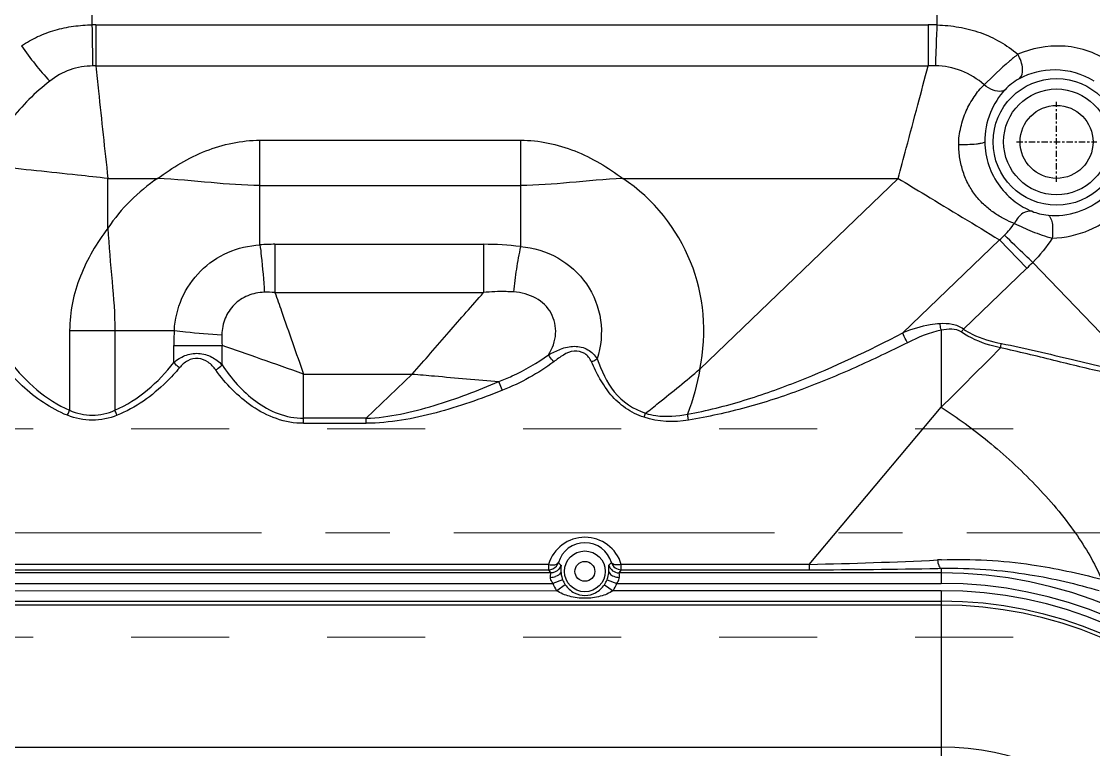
# Model space of a CAD drawing. Header units: millimetres. Extents: x 2634 to 3034, y 1430 to 1883.
# Drawn here: x 2858.9 to 2910.3, y 1745.3 to 1780.2 of the extents above; entities that cross this region are included whole.
import ezdxf

# ---------------------------------------------------------------- set-up
doc = ezdxf.new("R2010")
doc.units = ezdxf.units.MM
doc.linetypes.add('CENTER', pattern=[0.6, 0.375, -0.075, 0.075, -0.075])
doc.linetypes.add('HIDDEN', pattern=[0.2, 0.1, -0.1])
doc.layers.add('cool', color=153, linetype='HIDDEN', lineweight=9)

msp = doc.modelspace()

# ---------------------------------------------------------------- linework, layer by layer
at = {"color": 7, "linetype": 'Continuous'}
for p, q in [((2862.282, 1780.059), (2862.282, 1789.437)), ((2902.797, 1789.437), (2902.797, 1780.054)), ((2862.453, 1780.061), (2862.452, 1778.087)), ((2862.453, 1780.061), (2902.376, 1780.061)), ((2902.376, 1780.061), (2902.376, 1778.087)), ((2862.452, 1778.087), (2902.376, 1778.087)), ((2870.326, 1769.5), (2870.326, 1774.521)), ((2870.326, 1774.521), (2882.826, 1774.521)), ((2882.826, 1774.521), (2882.826, 1769.418)), ((2863.031, 1770.3), (2863.031, 1772.687)), ((2863.031, 1772.687), (2865.418, 1772.687)), ((2887.734, 1772.687), (2900.938, 1772.687)), ((2891.42, 1763.535), (2900.938, 1772.687)), ((2870.326, 1772.351), (2882.826, 1772.351)), ((2905.803, 1769.742), (2901.164, 1765.282)), ((2907.111, 1768.381), (2905.803, 1769.742)), ((2871.045, 1769.526), (2871.044, 1767.211)), ((2871.045, 1769.526), (2881.047, 1769.526)), ((2881.047, 1769.526), (2881.048, 1767.21)), ((2907.391, 1768.659), (2912.5, 1763.345)), ((2907.111, 1768.381), (2904.07, 1765.457)), ((2871.044, 1767.211), (2881.048, 1767.21)), ((2861.197, 1765.392), (2861.197, 1761.562)), ((2861.197, 1765.392), (2866.219, 1765.392)), ((2863.367, 1765.392), (2863.367, 1761.562)), ((2903.005, 1765.403), (2903.005, 1761.707)), ((2866.192, 1763.847), (2866.192, 1764.677)), ((2866.192, 1764.677), (2868.508, 1764.677)), ((2868.508, 1763.742), (2868.508, 1764.677)), ((2872.42, 1760.934), (2872.42, 1763.298)), ((2872.42, 1763.298), (2877.627, 1763.298)), ((2875.421, 1761.177), (2877.627, 1763.298)), ((2896.677, 1754.166), (2903.005, 1761.707)), ((2875.421, 1761.177), (2872.42, 1761.177)), ((2872.42, 1760.934), (2875.421, 1760.934)), ((2875.421, 1760.934), (2875.421, 1761.177)), ((2884.165, 1754.166), (2852.73, 1754.166)), ((2887.658, 1753.907), (2887.658, 1754.166)), ((2896.677, 1754.166), (2887.658, 1754.166)), ((2896.677, 1754.166), (2896.677, 1753.907)), ((2884.277, 1753.757), (2829.404, 1753.757)), ((2852.73, 1753.907), (2884.18, 1753.907)), ((2884.277, 1753.757), (2884.18, 1753.907)), ((2887.658, 1753.907), (2887.546, 1753.757)), ((2903.005, 1753.757), (2887.546, 1753.757)), ((2887.658, 1753.907), (2896.677, 1753.907)), ((2902.835, 1753.971), (2903.005, 1753.975)), ((2903.005, 1753.975), (2903.005, 1753.255)), ((2829.404, 1753.255), (2884.374, 1753.255)), ((2884.845, 1753.431), (2884.374, 1753.255)), ((2884.972, 1753.186), (2884.558, 1752.902)), ((2886.851, 1753.186), (2887.265, 1752.902)), ((2886.978, 1753.431), (2887.449, 1753.255)), ((2887.449, 1753.255), (2903.005, 1753.255)), ((2827.794, 1752.906), (2884.558, 1752.902)), ((2903.005, 1752.902), (2887.265, 1752.902)), ((2903.005, 1752.902), (2903.005, 1744.701)), ((2903.005, 1752.215), (2828.598, 1752.215)), ((2829.404, 1752.4), (2903.005, 1752.4)), ((2828.598, 1745.387), (2903.005, 1745.387))]:
    msp.add_line(p, q, dxfattribs=at)
at = {"color": 1, "linetype": 'CENTER', "ltscale": 0.8}
for p, q in [((2908.535, 1772.517), (2908.535, 1776.367)), ((2906.61, 1774.442), (2910.46, 1774.442))]:
    msp.add_line(p, q, dxfattribs=at)
at = {"color": 7, "linetype": 'Continuous'}
for centre, radius in [((2908.535, 1774.442), 3.041), ((2908.535, 1774.442), 2.539), ((2885.911, 1753.829), 0.978), ((2885.911, 1753.829), 0.476)]:
    msp.add_circle(centre, radius, dxfattribs=at)
at = {"color": 2, "linetype": 'Continuous'}
msp.add_circle((2908.535, 1774.442), 1.75, dxfattribs=at)
at = {"color": 7, "linetype": 'Continuous'}
for centre, radius, start, end in [((2862.456, 1768.485), 11.576, 90.0149, 90.8579), ((2582.974, 1774.346), 279.366, 0.76728, 1.17183), ((2902.376, 1767.302), 12.758, 88.11, 90.0033), ((2862.351, 1770.269), 7.818, 89.2614, 90.2621), ((2902.624, 1769.399), 8.691, 89.3526, 91.6331), ((2866.916, 1768.803), 10.851, 127.9397, 142.0598), ((2870.326, 1765.392), 8.793, 123.9312, 146.0688), ((2882.826, 1765.392), 8.793, 347.8079, 56.0688), ((2900.255, 1775.838), 8.243, 312.2989, 314.5492), ((2871.043, 1759.813), 9.713, 89.9884, 94.2298), ((2881.06, 1755.037), 14.489, 82.9992, 90.0489), ((2898.651, 1777.178), 12.205, 313.8836, 315.7338), ((2870.66, 1761.742), 5.482, 85.9839, 91.3456), ((2875.906, 1764.676), 9.714, 175.7706, 179.9946), ((2873.972, 1765.058), 5.477, 178.6515, 183.9958), ((2672.59, 1994.059), 327.229, 314.76015, 315.46403), ((2899.924, 1766.098), 6.115, 345.3893, 347.4252), ((2885.911, 1753.64), 1.824, 16.7664, 163.2162), ((2885.911, 1753.882), 1.322, 16.1743, 163.8257), ((2888.397, 1757.929), 5.257, 224.4102, 226.2578), ((2884.73, 1756.61), 3.402, 313.2405, 316.0953), ((2887.548, 1754.261), 0.504, 194.8821, 269.8638), ((2887.659, 1754.41), 0.504, 198.4932, 269.8756), ((2891.775, 1988.833), 234.718, 271.19681, 272.69841), ((2903.894, 1731.416), 22.984, 92.1796, 92.6651), ((2886.34, 1753.91), 1.579, 179.6899, 182.9584), ((2896.599, 2056.018), 302.111, 270.01482, 271.18284), ((2903.005, 1732.713), 21.044, 0, 90), ((2884.24, 1754.378), 0.836, 271.4369, 288.5455), ((2885.911, 1753.829), 1.641, 200.4712, 214.3933), ((2886.068, 1753.886), 1.305, 194.464, 200.4273), ((2885.911, 1753.829), 1.139, 200.4722, 214.3933), ((2885.911, 1753.829), 1.139, 325.6067, 339.5288), ((2885.911, 1753.829), 1.641, 325.6067, 339.5288), ((2903.005, 1732.713), 20.542, 0, 90), ((2903.005, 1732.713), 20.189, 0, 90), ((2903.005, 1732.713), 19.687, 0, 90), ((2903.005, 1732.713), 19.502, 0, 90), ((2903.005, 1732.713), 12.674, 0, 90)]:
    msp.add_arc(centre, radius, start, end, dxfattribs=at)
for points, knots in [([(2902.797, 1789.437), (2904.1, 1789.437), (2906.675, 1788.916), (2909.164, 1786.832), (2910.524, 1784.758), (2911.38, 1783.025), (2912.041, 1781.152), (2912.383, 1779.855), (2912.527, 1779.194)], [0, 0, 0, 0, 0.254621, 0.491325, 0.612518, 0.738179, 0.867882, 1, 1, 1, 1]), ([(2858.885, 1779.055), (2859.137, 1779.213), (2859.651, 1779.516), (2860.495, 1779.83), (2861.38, 1780.008), (2861.981, 1780.054), (2862.282, 1780.059)], [0, 0, 0, 0, 0.248026, 0.497307, 0.748439, 1, 1, 1, 1]), ([(2902.797, 1780.054), (2902.789, 1779.886), (2902.761, 1779.231), (2902.736, 1778.577), (2902.722, 1778.09)], [0, 0, 0, 0, 0.256422, 1, 1, 1, 1]), ([(2902.797, 1780.054), (2903.15, 1780.046), (2903.854, 1779.975), (2904.881, 1779.718), (2905.841, 1779.279), (2906.41, 1778.868), (2906.677, 1778.645)], [0, 0, 0, 0, 0.251699, 0.50264, 0.751564, 1, 1, 1, 1]), ([(2858.885, 1779.055), (2859.091, 1778.75), (2859.526, 1778.17), (2859.997, 1777.618), (2860.244, 1777.36)], [0, 0, 0, 0, 0.50726, 1, 1, 1, 1]), ([(2911.039, 1778.314), (2910.704, 1778.534), (2909.979, 1778.879), (2908.48, 1779.148), (2907.338, 1778.934), (2906.677, 1778.645)], [0, 0, 0, 0, 0.265299, 0.522939, 1, 1, 1, 1]), ([(2906.677, 1778.645), (2906.542, 1778.535), (2905.982, 1778.073), (2905.458, 1777.57), (2905.066, 1777.182)], [0, 0, 0, 0, 0.23957, 1, 1, 1, 1]), ([(2906.742, 1777.468), (2906.879, 1777.565), (2906.942, 1777.913), (2906.842, 1778.306), (2906.741, 1778.537), (2906.677, 1778.645)], [0, 0, 0, 0, 0.403361, 0.697654, 1, 1, 1, 1]), ([(2862.316, 1778.087), (2861.944, 1778.085), (2861.194, 1777.964), (2860.536, 1777.588), (2860.244, 1777.36)], [0, 0, 0, 0, 0.501055, 1, 1, 1, 1]), ([(2862.452, 1778.087), (2862.495, 1777.685), (2862.688, 1775.885), (2862.878, 1774.085), (2863.031, 1772.687)], [0, 0, 0, 0, 0.223126, 1, 1, 1, 1]), ([(2900.938, 1772.687), (2901.07, 1773.17), (2901.382, 1774.349), (2901.863, 1776.148), (2902.208, 1777.466), (2902.376, 1778.087)], [0, 0, 0, 0, 0.268315, 0.654806, 1, 1, 1, 1]), ([(2905.066, 1777.182), (2904.743, 1777.46), (2904.009, 1777.931), (2903.148, 1778.085), (2902.722, 1778.09)], [0, 0, 0, 0, 0.500427, 1, 1, 1, 1]), ([(2910.335, 1777.355), (2909.784, 1777.7), (2908.52, 1778.069), (2907.263, 1777.747), (2906.742, 1777.468)], [0, 0, 0, 0, 0.524151, 1, 1, 1, 1]), ([(2906.742, 1777.468), (2906.616, 1777.4), (2906.379, 1777.238), (2906.161, 1777.051), (2906.065, 1776.947)], [0, 0, 0, 0, 0.503605, 1, 1, 1, 1]), ([(2903.85, 1774.304), (2903.834, 1774.586), (2903.924, 1775.144), (2904.168, 1775.929), (2904.571, 1776.603), (2904.876, 1777.022), (2905.066, 1777.182)], [0, 0, 0, 0, 0.265532, 0.521665, 0.766907, 1, 1, 1, 1]), ([(2906.065, 1776.947), (2906.017, 1776.907), (2905.826, 1776.833), (2905.454, 1776.914), (2905.196, 1777.074), (2905.066, 1777.182)], [0, 0, 0, 0, 0.172524, 0.533906, 1, 1, 1, 1]), ([(2906.065, 1776.947), (2905.769, 1776.628), (2905.264, 1775.843), (2905.087, 1774.919), (2905.091, 1774.442)], [0, 0, 0, 0, 0.47638, 1, 1, 1, 1]), ([(2865.418, 1772.687), (2865.774, 1772.954), (2866.516, 1773.447), (2868.104, 1774.237), (2869.443, 1774.522), (2870.326, 1774.521)], [0, 0, 0, 0, 0.250808, 0.501279, 1, 1, 1, 1]), ([(2882.826, 1774.521), (2883.27, 1774.521), (2884.16, 1774.429), (2885.864, 1773.91), (2887.025, 1773.219), (2887.734, 1772.687)], [0, 0, 0, 0, 0.250368, 0.50051, 1, 1, 1, 1]), ([(2906.514, 1770.532), (2906.344, 1770.585), (2906.01, 1770.74), (2905.529, 1771.031), (2905.064, 1771.396), (2904.646, 1771.851), (2904.294, 1772.389), (2904.037, 1772.995), (2903.89, 1773.641), (2903.838, 1774.084), (2903.85, 1774.304)], [0, 0, 0, 0, 0.108674, 0.222688, 0.342047, 0.46721, 0.597472, 0.73107, 0.86583, 1, 1, 1, 1]), ([(2905.091, 1774.442), (2905.087, 1774.429), (2905.048, 1774.404), (2904.971, 1774.379), (2904.845, 1774.353), (2904.607, 1774.322), (2904.27, 1774.301), (2903.989, 1774.3), (2903.85, 1774.304)], [0, 0, 0, 0, 0.032696, 0.096913, 0.198633, 0.334037, 0.669053, 1, 1, 1, 1]), ([(2905.091, 1774.442), (2905.095, 1774.059), (2905.226, 1773.295), (2905.752, 1772.301), (2906.494, 1771.558), (2907.074, 1771.228), (2907.362, 1771.109)], [0, 0, 0, 0, 0.26949, 0.535543, 0.780357, 1, 1, 1, 1]), ([(2908.125, 1770.925), (2908.601, 1770.88), (2909.582, 1770.986), (2910.865, 1771.726), (2911.757, 1772.939), (2911.966, 1773.941), (2911.961, 1774.442)], [0, 0, 0, 0, 0.246159, 0.491773, 0.742097, 1, 1, 1, 1]), ([(2908.327, 1769.817), (2908.937, 1769.84), (2909.86, 1770.042), (2910.937, 1770.633), (2911.898, 1771.401), (2912.81, 1772.701), (2913.061, 1773.96), (2913.053, 1774.586)], [0, 0, 0, 0, 0.248126, 0.372371, 0.49647, 0.745502, 1, 1, 1, 1]), ([(2863.031, 1772.687), (2862.546, 1772.74), (2860.746, 1772.932), (2858.947, 1773.126), (2857.632, 1773.267)], [0, 0, 0, 0, 0.269306, 1, 1, 1, 1]), ([(2870.326, 1772.351), (2869.542, 1772.351), (2867.905, 1772.484), (2866.273, 1772.645), (2865.418, 1772.687)], [0, 0, 0, 0, 0.478194, 1, 1, 1, 1]), ([(2887.734, 1772.688), (2886.879, 1772.645), (2885.247, 1772.484), (2883.61, 1772.351), (2882.826, 1772.351)], [0, 0, 0, 0, 0.521821, 1, 1, 1, 1]), ([(2900.938, 1772.687), (2901.376, 1772.425), (2902.995, 1771.44), (2904.618, 1770.459), (2905.803, 1769.742)], [0, 0, 0, 0, 0.26915, 1, 1, 1, 1]), ([(2907.362, 1771.109), (2907.218, 1771.15), (2906.94, 1771.061), (2906.685, 1770.807), (2906.564, 1770.629), (2906.514, 1770.532)], [0, 0, 0, 0, 0.414367, 0.696831, 1, 1, 1, 1]), ([(2907.362, 1771.109), (2907.477, 1771.062), (2907.729, 1770.986), (2907.988, 1770.938), (2908.125, 1770.925)], [0, 0, 0, 0, 0.474242, 1, 1, 1, 1]), ([(2908.125, 1770.925), (2908.175, 1770.911), (2908.269, 1770.782), (2908.335, 1770.533), (2908.356, 1770.192), (2908.342, 1769.943), (2908.327, 1769.817)], [0, 0, 0, 0, 0.133651, 0.361565, 0.673078, 1, 1, 1, 1]), ([(2863.031, 1770.3), (2862.499, 1769.591), (2861.577, 1768.056), (2861.197, 1766.276), (2861.197, 1765.392)], [0, 0, 0, 0, 0.500743, 1, 1, 1, 1]), ([(2863.031, 1770.3), (2863.073, 1769.445), (2863.234, 1767.814), (2863.367, 1766.176), (2863.367, 1765.392)], [0, 0, 0, 0, 0.521819, 1, 1, 1, 1]), ([(2906.514, 1770.532), (2906.794, 1770.395), (2907.383, 1770.119), (2908.001, 1769.912), (2908.327, 1769.817)], [0, 0, 0, 0, 0.478512, 1, 1, 1, 1]), ([(2907.391, 1768.659), (2907.274, 1768.77), (2906.821, 1769.203), (2906.37, 1769.639), (2906.038, 1769.964)], [0, 0, 0, 0, 0.257711, 1, 1, 1, 1]), ([(2866.219, 1765.392), (2866.247, 1765.919), (2866.494, 1766.974), (2867.408, 1768.311), (2868.745, 1769.224), (2869.799, 1769.471), (2870.326, 1769.5)], [0, 0, 0, 0, 0.25003, 0.500009, 0.750002, 1, 1, 1, 1]), ([(2870.326, 1769.5), (2870.35, 1769.321), (2870.438, 1768.564), (2870.504, 1767.804), (2870.531, 1767.222)], [0, 0, 0, 0, 0.236639, 1, 1, 1, 1]), ([(2882.826, 1769.418), (2882.746, 1769.06), (2882.616, 1768.336), (2882.523, 1767.606), (2882.491, 1767.239)], [0, 0, 0, 0, 0.498977, 1, 1, 1, 1]), ([(2882.826, 1769.418), (2883.444, 1769.363), (2884.678, 1768.998), (2886.108, 1767.707), (2886.812, 1765.909), (2886.689, 1764.623), (2886.497, 1764.032)], [0, 0, 0, 0, 0.25009, 0.500073, 0.750002, 1, 1, 1, 1]), ([(2870.531, 1767.222), (2870.263, 1767.216), (2869.731, 1767.108), (2869.05, 1766.668), (2868.61, 1765.987), (2868.502, 1765.455), (2868.496, 1765.187)], [0, 0, 0, 0, 0.253683, 0.500031, 0.746366, 1, 1, 1, 1]), ([(2871.044, 1767.211), (2871.151, 1766.913), (2871.608, 1765.609), (2872.058, 1764.302), (2872.42, 1763.298)], [0, 0, 0, 0, 0.228329, 1, 1, 1, 1]), ([(2877.627, 1763.298), (2878.223, 1763.965), (2879.352, 1765.279), (2880.498, 1766.579), (2881.048, 1767.21)], [0, 0, 0, 0, 0.516353, 1, 1, 1, 1]), ([(2882.491, 1767.239), (2882.372, 1767.246), (2881.891, 1767.267), (2881.408, 1767.247), (2881.048, 1767.21)], [0, 0, 0, 0, 0.248013, 1, 1, 1, 1]), ([(2884.169, 1764.226), (2884.359, 1764.527), (2884.61, 1765.208), (2884.378, 1766.277), (2883.579, 1767.039), (2882.86, 1767.215), (2882.491, 1767.239)], [0, 0, 0, 0, 0.253185, 0.492741, 0.736172, 1, 1, 1, 1]), ([(2902.939, 1765.715), (2902.784, 1765.706), (2902.176, 1765.633), (2901.587, 1765.449), (2901.164, 1765.282)], [0, 0, 0, 0, 0.254309, 1, 1, 1, 1]), ([(2904.07, 1765.457), (2903.99, 1765.512), (2903.818, 1765.61), (2903.437, 1765.717), (2903.136, 1765.725), (2902.939, 1765.715)], [0, 0, 0, 0, 0.246515, 0.497647, 1, 1, 1, 1]), ([(2903.005, 1765.403), (2902.999, 1765.427), (2902.974, 1765.53), (2902.953, 1765.634), (2902.939, 1765.715)], [0, 0, 0, 0, 0.228561, 1, 1, 1, 1]), ([(2903.961, 1765.32), (2903.831, 1765.41), (2903.491, 1765.476), (2903.169, 1765.435), (2903.005, 1765.403)], [0, 0, 0, 0, 0.48543, 1, 1, 1, 1]), ([(2904.07, 1765.457), (2904.203, 1765.368), (2904.771, 1765.044), (2905.409, 1764.86), (2905.893, 1764.766)], [0, 0, 0, 0, 0.244849, 1, 1, 1, 1]), ([(2866.219, 1765.392), (2866.397, 1765.369), (2867.154, 1765.28), (2867.914, 1765.215), (2868.496, 1765.187)], [0, 0, 0, 0, 0.236096, 1, 1, 1, 1]), ([(2890.838, 1761.377), (2891.753, 1761.536), (2893.555, 1761.997), (2897.033, 1763.242), (2899.537, 1764.427), (2901.164, 1765.282)], [0, 0, 0, 0, 0.251611, 0.502238, 1, 1, 1, 1]), ([(2901.39, 1764.804), (2901.364, 1764.843), (2901.274, 1764.994), (2901.2, 1765.157), (2901.164, 1765.282)], [0, 0, 0, 0, 0.262348, 1, 1, 1, 1]), ([(2905.842, 1764.555), (2905.674, 1764.593), (2905.017, 1764.76), (2904.376, 1765.03), (2903.961, 1765.32)], [0, 0, 0, 0, 0.253924, 1, 1, 1, 1]), ([(2861.089, 1761.319), (2860.287, 1761.64), (2858.853, 1762.631), (2857.776, 1763.958), (2857.312, 1764.651)], [0, 0, 0, 0, 0.508679, 1, 1, 1, 1]), ([(2857.632, 1764.894), (2857.848, 1764.552), (2858.779, 1763.212), (2860.062, 1762.043), (2861.197, 1761.562)], [0, 0, 0, 0, 0.247224, 1, 1, 1, 1]), ([(2872.42, 1763.298), (2871.737, 1763.543), (2870.431, 1763.996), (2869.128, 1764.459), (2868.508, 1764.677)], [0, 0, 0, 0, 0.524711, 1, 1, 1, 1]), ([(2884.169, 1764.226), (2884.361, 1764.32), (2884.746, 1764.527), (2885.402, 1764.682), (2886.069, 1764.529), (2886.39, 1764.209), (2886.497, 1764.032)], [0, 0, 0, 0, 0.246406, 0.503799, 0.761356, 1, 1, 1, 1]), ([(2886.227, 1763.89), (2886.155, 1764.042), (2885.933, 1764.334), (2885.374, 1764.46), (2884.863, 1764.223), (2884.57, 1764.002), (2884.422, 1763.888)], [0, 0, 0, 0, 0.236791, 0.482387, 0.737607, 1, 1, 1, 1]), ([(2901.389, 1764.804), (2900.564, 1764.393), (2898.892, 1763.596), (2896.32, 1762.52), (2893.651, 1761.642), (2891.813, 1761.247), (2890.885, 1761.085)], [0, 0, 0, 0, 0.247564, 0.496573, 0.747324, 1, 1, 1, 1]), ([(2912.447, 1763.085), (2911.924, 1763.164), (2910.568, 1763.409), (2908.381, 1763.966), (2906.702, 1764.373), (2905.842, 1764.555)], [0, 0, 0, 0, 0.234451, 0.610287, 1, 1, 1, 1]), ([(2905.893, 1764.766), (2907.037, 1764.545), (2909.222, 1763.998), (2911.422, 1763.49), (2912.5, 1763.345)], [0, 0, 0, 0, 0.517186, 1, 1, 1, 1]), ([(2866.192, 1763.847), (2866.348, 1763.987), (2866.718, 1764.228), (2867.381, 1764.344), (2868.022, 1764.156), (2868.364, 1763.889), (2868.508, 1763.742)], [0, 0, 0, 0, 0.244401, 0.503459, 0.759741, 1, 1, 1, 1]), ([(2868.204, 1763.499), (2868.104, 1763.636), (2867.868, 1763.892), (2867.369, 1764.108), (2866.836, 1763.974), (2866.578, 1763.735), (2866.468, 1763.605)], [0, 0, 0, 0, 0.248493, 0.499614, 0.750892, 1, 1, 1, 1]), ([(2881.786, 1762.938), (2882, 1763.021), (2882.833, 1763.372), (2883.628, 1763.823), (2884.169, 1764.226)], [0, 0, 0, 0, 0.253906, 1, 1, 1, 1]), ([(2884.422, 1763.888), (2884.051, 1763.604), (2883.249, 1763.1), (2882.395, 1762.698), (2881.954, 1762.52)], [0, 0, 0, 0, 0.496021, 1, 1, 1, 1]), ([(2884.422, 1763.888), (2884.346, 1763.964), (2884.258, 1764.076), (2884.185, 1764.197), (2884.169, 1764.226)], [0, 0, 0, 0, 0.761778, 1, 1, 1, 1]), ([(2886.227, 1763.89), (2886.299, 1763.916), (2886.392, 1763.961), (2886.477, 1764.018), (2886.497, 1764.032)], [0, 0, 0, 0, 0.758327, 1, 1, 1, 1]), ([(2888.747, 1761.224), (2888.434, 1761.325), (2887.851, 1761.629), (2887.129, 1762.273), (2886.621, 1763.061), (2886.346, 1763.61), (2886.227, 1763.89)], [0, 0, 0, 0, 0.261165, 0.513653, 0.758647, 1, 1, 1, 1]), ([(2886.497, 1764.032), (2886.714, 1763.477), (2887.174, 1762.327), (2888.25, 1761.609), (2888.826, 1761.415)], [0, 0, 0, 0, 0.49491, 1, 1, 1, 1]), ([(2863.367, 1761.562), (2863.933, 1761.802), (2864.978, 1762.474), (2865.815, 1763.373), (2866.192, 1763.847)], [0, 0, 0, 0, 0.503505, 1, 1, 1, 1]), ([(2866.468, 1763.605), (2866.268, 1763.368), (2865.418, 1762.439), (2864.359, 1761.673), (2863.476, 1761.319)], [0, 0, 0, 0, 0.245495, 1, 1, 1, 1]), ([(2866.468, 1763.605), (2866.389, 1763.655), (2866.294, 1763.734), (2866.211, 1763.825), (2866.192, 1763.847)], [0, 0, 0, 0, 0.758888, 1, 1, 1, 1]), ([(2868.204, 1763.499), (2868.291, 1763.547), (2868.396, 1763.626), (2868.488, 1763.718), (2868.508, 1763.742)], [0, 0, 0, 0, 0.762764, 1, 1, 1, 1]), ([(2872.42, 1760.934), (2871.978, 1760.93), (2871.098, 1761.092), (2869.941, 1761.701), (2868.98, 1762.528), (2868.44, 1763.163), (2868.204, 1763.499)], [0, 0, 0, 0, 0.259758, 0.513054, 0.759327, 1, 1, 1, 1]), ([(2868.508, 1763.742), (2868.73, 1763.413), (2869.216, 1762.777), (2870.106, 1761.953), (2871.179, 1761.338), (2872.007, 1761.177), (2872.42, 1761.177)], [0, 0, 0, 0, 0.245063, 0.492599, 0.744538, 1, 1, 1, 1]), ([(2888.826, 1761.415), (2889.031, 1761.584), (2889.901, 1762.285), (2890.779, 1762.977), (2891.42, 1763.535)], [0, 0, 0, 0, 0.238541, 1, 1, 1, 1]), ([(2875.421, 1761.177), (2876.526, 1761.219), (2878.709, 1761.715), (2880.773, 1762.5), (2881.786, 1762.938)], [0, 0, 0, 0, 0.500563, 1, 1, 1, 1]), ([(2877.627, 1763.298), (2877.982, 1763.27), (2879.368, 1763.152), (2880.753, 1763.02), (2881.786, 1762.938)], [0, 0, 0, 0, 0.255927, 1, 1, 1, 1]), ([(2881.954, 1762.52), (2881.938, 1762.552), (2881.872, 1762.688), (2881.818, 1762.829), (2881.786, 1762.938)], [0, 0, 0, 0, 0.24052, 1, 1, 1, 1]), ([(2881.954, 1762.52), (2881.437, 1762.31), (2880.387, 1761.917), (2878.24, 1761.25), (2876.552, 1760.949), (2875.421, 1760.934)], [0, 0, 0, 0, 0.248054, 0.497559, 1, 1, 1, 1]), ([(2861.089, 1761.319), (2861.099, 1761.338), (2861.138, 1761.417), (2861.173, 1761.499), (2861.197, 1761.562)], [0, 0, 0, 0, 0.240719, 1, 1, 1, 1]), ([(2863.476, 1761.319), (2863.098, 1761.17), (2862.282, 1760.996), (2861.466, 1761.17), (2861.089, 1761.319)], [0, 0, 0, 0, 0.499993, 1, 1, 1, 1]), ([(2861.197, 1761.561), (2861.536, 1761.412), (2862.282, 1761.239), (2863.029, 1761.412), (2863.367, 1761.561)], [0, 0, 0, 0, 0.499991, 1, 1, 1, 1]), ([(2863.476, 1761.319), (2863.466, 1761.337), (2863.426, 1761.417), (2863.391, 1761.498), (2863.367, 1761.562)], [0, 0, 0, 0, 0.237296, 1, 1, 1, 1]), ([(2888.826, 1761.415), (2888.984, 1761.365), (2889.647, 1761.222), (2890.338, 1761.281), (2890.838, 1761.377)], [0, 0, 0, 0, 0.245544, 1, 1, 1, 1]), ([(2890.885, 1761.085), (2890.881, 1761.108), (2890.863, 1761.205), (2890.848, 1761.302), (2890.838, 1761.377)], [0, 0, 0, 0, 0.234752, 1, 1, 1, 1]), ([(2903.005, 1761.707), (2903.782, 1761.207), (2905.361, 1760.052), (2907.546, 1758.045), (2909.408, 1755.839), (2910.366, 1754.233), (2910.688, 1753.452)], [0, 0, 0, 0, 0.242889, 0.513208, 0.777916, 1, 1, 1, 1]), ([(2884.165, 1754.166), (2884.165, 1754.132), (2884.167, 1754.07), (2884.162, 1753.992), (2884.164, 1753.94), (2884.174, 1753.917), (2884.181, 1753.909), (2884.18, 1753.907)], [0, 0, 0, 0, 0.391542, 0.699477, 0.903978, 0.968846, 1, 1, 1, 1]), ([(2884.165, 1754.166), (2884.265, 1754.143), (2884.428, 1754.12), (2884.615, 1754.191), (2884.641, 1754.251)], [0, 0, 0, 0, 0.610687, 1, 1, 1, 1]), ([(2884.762, 1754.131), (2884.767, 1754.127), (2884.767, 1754.105), (2884.767, 1754.065), (2884.763, 1754), (2884.761, 1753.949), (2884.761, 1753.919)], [0, 0, 0, 0, 0.088444, 0.27893, 0.579884, 1, 1, 1, 1]), ([(2887.059, 1753.829), (2887.062, 1753.872), (2887.063, 1753.945), (2887.057, 1754.04), (2887.056, 1754.094), (2887.055, 1754.126), (2887.061, 1754.131)], [0, 0, 0, 0, 0.428252, 0.730168, 0.917601, 1, 1, 1, 1]), ([(2887.658, 1754.166), (2887.558, 1754.143), (2887.395, 1754.12), (2887.208, 1754.191), (2887.181, 1754.251)], [0, 0, 0, 0, 0.610687, 1, 1, 1, 1]), ([(2902.825, 1754.375), (2902.834, 1754.277), (2902.856, 1754.137), (2902.952, 1753.981), (2903.005, 1753.975)], [0, 0, 0, 0, 0.650388, 1, 1, 1, 1]), ([(2903.019, 1754.383), (2904.466, 1754.438), (2907.062, 1754.291), (2909.59, 1753.738), (2910.688, 1753.452)], [0, 0, 0, 0, 0.560543, 1, 1, 1, 1]), ([(2884.261, 1753.542), (2884.259, 1753.571), (2884.259, 1753.622), (2884.269, 1753.691), (2884.275, 1753.727), (2884.282, 1753.754), (2884.277, 1753.757)], [0, 0, 0, 0, 0.407552, 0.714714, 0.915188, 1, 1, 1, 1]), ([(2884.489, 1753.805), (2884.439, 1753.782), (2884.367, 1753.762), (2884.294, 1753.757), (2884.277, 1753.757)], [0, 0, 0, 0, 0.761332, 1, 1, 1, 1]), ([(2884.763, 1753.829), (2884.762, 1753.805), (2884.721, 1753.686), (2884.599, 1753.616), (2884.506, 1753.585)], [0, 0, 0, 0, 0.194959, 1, 1, 1, 1]), ([(2884.763, 1753.829), (2884.764, 1753.809), (2884.771, 1753.718), (2884.786, 1753.629), (2884.804, 1753.56)], [0, 0, 0, 0, 0.220151, 1, 1, 1, 1]), ([(2886.978, 1753.431), (2886.991, 1753.466), (2887.033, 1753.595), (2887.054, 1753.731), (2887.059, 1753.829)], [0, 0, 0, 0, 0.27881, 1, 1, 1, 1]), ([(2887.059, 1753.829), (2887.062, 1753.792), (2887.116, 1753.682), (2887.302, 1753.574), (2887.47, 1753.544), (2887.562, 1753.542)], [0, 0, 0, 0, 0.18218, 0.555479, 1, 1, 1, 1]), ([(2887.546, 1753.757), (2887.541, 1753.754), (2887.548, 1753.727), (2887.554, 1753.691), (2887.564, 1753.622), (2887.564, 1753.571), (2887.562, 1753.542)], [0, 0, 0, 0, 0.08479, 0.285228, 0.592383, 1, 1, 1, 1]), ([(2903.005, 1753.975), (2904.426, 1754.004), (2906.997, 1753.816), (2909.494, 1753.225), (2910.586, 1752.905)], [0, 0, 0, 0, 0.555349, 1, 1, 1, 1]), ([(2884.374, 1753.255), (2884.358, 1753.277), (2884.301, 1753.364), (2884.265, 1753.466), (2884.261, 1753.542)], [0, 0, 0, 0, 0.265023, 1, 1, 1, 1]), ([(2884.972, 1753.186), (2885.026, 1753.107), (2885.158, 1752.964), (2885.456, 1752.743), (2885.912, 1752.629), (2886.367, 1752.744), (2886.666, 1752.964), (2886.797, 1753.107), (2886.851, 1753.186)], [0, 0, 0, 0, 0.1291, 0.261495, 0.49989, 0.739251, 0.87126, 1, 1, 1, 1]), ([(2887.449, 1753.255), (2887.465, 1753.277), (2887.522, 1753.363), (2887.557, 1753.466), (2887.562, 1753.542)], [0, 0, 0, 0, 0.26509, 1, 1, 1, 1]), ([(2887.265, 1752.902), (2887.081, 1752.775), (2886.633, 1752.595), (2885.91, 1752.507), (2885.189, 1752.594), (2884.741, 1752.775), (2884.558, 1752.902)], [0, 0, 0, 0, 0.236569, 0.500433, 0.763881, 1, 1, 1, 1])]:
    msp.add_open_spline(points, degree=3, knots=knots, dxfattribs=at)
for points in [[(2906.038, 1769.964), (2906.214, 1770.137), (2906.375, 1770.328), (2906.514, 1770.532)], [(2908.327, 1769.817), (2908.055, 1769.401), (2907.739, 1769.012), (2907.391, 1768.659)], [(2903.961, 1765.32), (2904, 1765.363), (2904.036, 1765.409), (2904.07, 1765.457)], [(2903.005, 1765.403), (2902.441, 1765.293), (2901.902, 1765.063), (2901.389, 1764.804)], [(2891.42, 1763.535), (2891.3, 1762.8), (2891.112, 1762.07), (2890.838, 1761.377)], [(2888.747, 1761.224), (2888.776, 1761.286), (2888.802, 1761.35), (2888.826, 1761.415)], [(2890.885, 1761.085), (2890.178, 1760.982), (2889.42, 1760.984), (2888.747, 1761.224)], [(2884.762, 1754.131), (2884.726, 1753.994), (2884.618, 1753.865), (2884.489, 1753.805)], [(2884.543, 1754.079), (2884.586, 1754.129), (2884.621, 1754.188), (2884.641, 1754.251)], [(2884.18, 1753.907), (2884.314, 1753.911), (2884.455, 1753.978), (2884.543, 1754.079)]]:
    msp.add_open_spline(points, degree=3, dxfattribs=at)
at = {"layer": 'cool', "ltscale": 47}
for p, q in [((2647.955, 1760.672), (3019.295, 1760.672)), ((2647.955, 1750.672), (3019.295, 1750.672))]:
    msp.add_line(p, q, dxfattribs=at)
at = {"layer": 'cool', "color": 1, "linetype": 'CENTER', "ltscale": 41}
msp.add_line((2633.625, 1755.672), (3033.625, 1755.672), dxfattribs=at)

doc.saveas('drawing.dxf')
